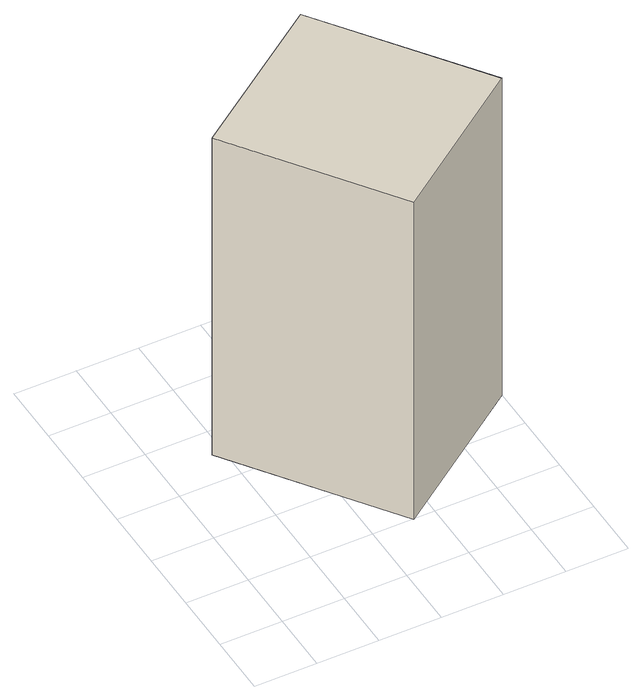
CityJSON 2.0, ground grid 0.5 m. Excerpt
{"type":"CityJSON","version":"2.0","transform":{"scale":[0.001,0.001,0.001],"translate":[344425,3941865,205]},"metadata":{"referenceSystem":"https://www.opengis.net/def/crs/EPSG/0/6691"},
"CityObjects":{
"building1":{"type":"Building","attributes":{"BuildingIDAttribute.prefecture":"14","BuildingIDAttribute.city":"14151","BuildingDetailAttribute.surveyYear":2015,"BuildingLandSlideRiskAttribute.description":"1","BuildingLandSlideRiskAttribute.areaType":"1"},"geometry":[{"type":"Solid","lod":"1","boundaries":[[[[0,1,2,3]],[[2,4,5,3]],[[1,6,4,2]],[[0,7,6,1]],[[3,5,7,0]],[[4,6,7,5]]]]}]}
},
"vertices":[
[412,1771,30],[1582,2607,30],[2497,1336,30],[1327,490,30],[2497,1336,3030],[1327,490,3030],[1582,2607,3030],[412,1771,3030]
]}
